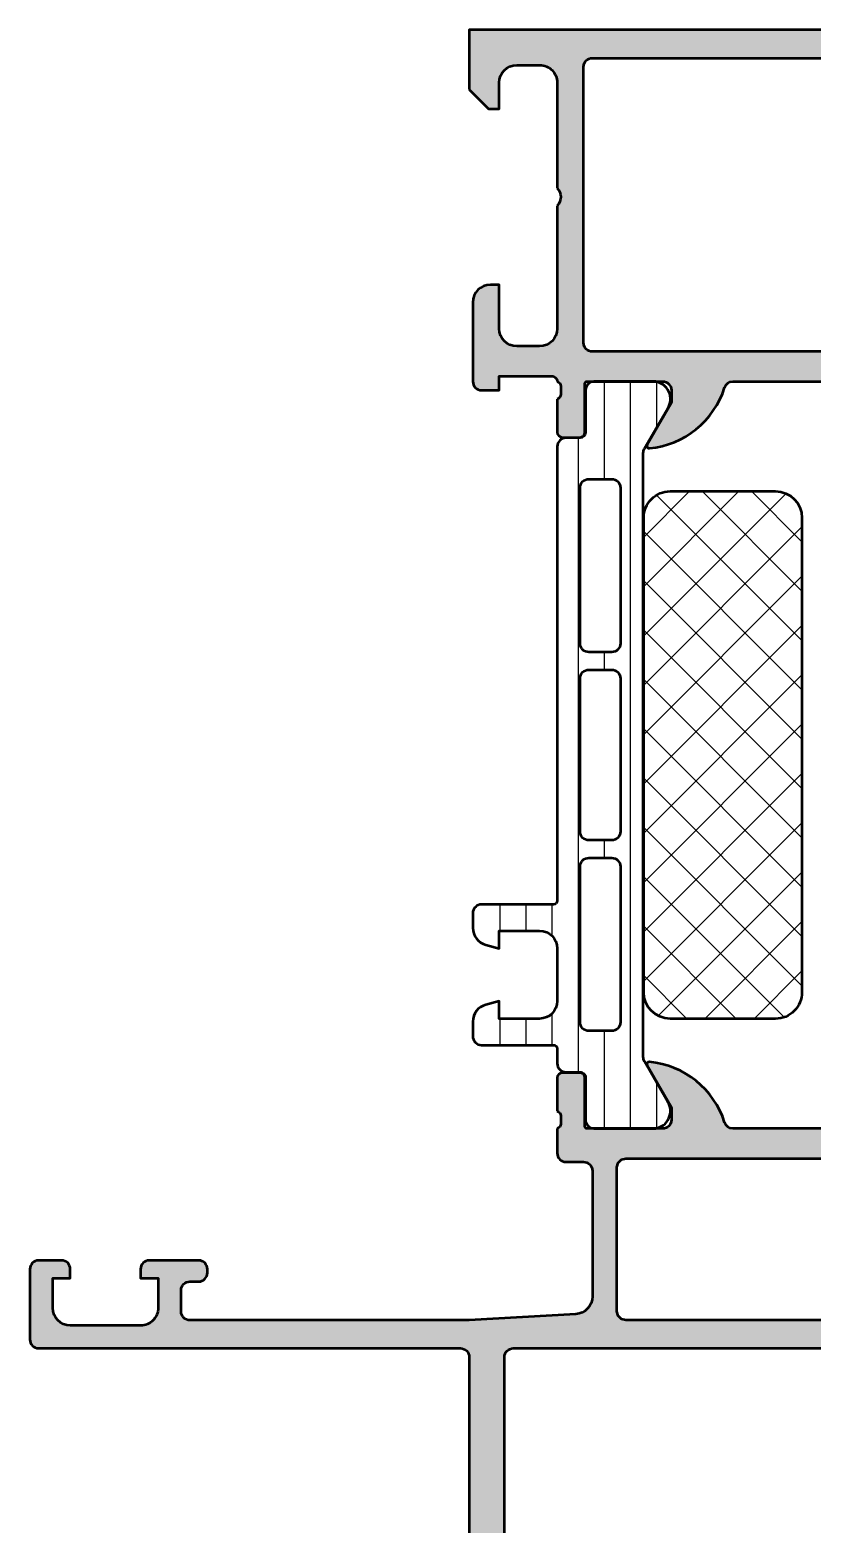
# Model space of a CAD drawing. Extents: x 0 to 104, y -95 to 75.
# Drawn here: x 0 to 44.5, y -10 to 75 of the extents above; entities that cross this region are included whole.
import ezdxf

# ---------------------------------------------------------------- set-up
doc = ezdxf.new("R2010")
doc.units = 0
for name, color, linetype, lineweight in [('0S-Alu contour', 7, 'Continuous', 50), ('0S-Alu hatch', 252, 'Continuous', 25), ('0S-Plastic contour', 254, 'Continuous', 50), ('0S-Plastic hatch', 253, 'Continuous', 25), ('0S-PT contour', 91, 'Continuous', 50), ('0S-PT hatch', 103, 'Continuous', 25)]:
    doc.layers.add(name, color=color, linetype=linetype, lineweight=lineweight)

# ---------------------------------------------------------------- blocks, each defined once
blk = doc.blocks.new('345130__2FAE7C60_FE69_4E2C_9877_56190466D0C9_')
at = {"layer": '0S-Alu hatch'}
h = blk.add_hatch(color=256, dxfattribs=at)
edge = h.paths.add_edge_path()
edge.add_line((25.00000000000001, 71.60000000000001), (26.1, 70.5))
edge.add_line((26.1, 70.5), (26.7, 70.50000000000001))
edge.add_line((26.7, 70.50000000000001), (26.7, 72.00000000000001))
edge.add_ellipse((27.70000000000002, 72), major_axis=(-1.000000000000017, 0), ratio=1, start_angle=270.000000000001, end_angle=360, ccw=False)
edge.add_line((27.7, 73.00000000000001), (29, 73))
edge.add_ellipse((29, 72), major_axis=(-1, 0), ratio=1, start_angle=180, end_angle=270.0000000000004, ccw=False)
edge.add_line((30, 72.00000000000001), (30, 66))
edge.add_ellipse((29.475, 65.5), major_axis=(-0.7250000000000014, 0), ratio=1, start_angle=136.3971810272965, end_angle=223.6028189727035, ccw=False)
edge.add_line((30, 65), (30, 58))
edge.add_ellipse((28.99999999999999, 58), major_axis=(-1.000000000000003, 0), ratio=1, start_angle=90.00000000000023, end_angle=180, ccw=False)
edge.add_line((29, 56.99999999999999), (27.7, 56.99999999999999))
edge.add_ellipse((27.7, 57.99999999999999), major_axis=(-1, 0), ratio=1, start_angle=0, end_angle=89.9999999999996, ccw=False)
edge.add_line((26.7, 57.99999999999999), (26.7, 60.5))
edge.add_line((26.7, 60.5), (26.2, 60.5))
edge.add_arc((26.2, 59.5), 1, 90, 180)
edge.add_line((25.2, 59.5), (25.2, 54.99999999999995))
edge.add_arc((25.69999999999998, 54.99999999999996), 0.4999999999999823, 180, 270.0000000000025)
edge.add_line((25.7, 54.49999999999997), (26.7, 54.5))
edge.add_line((26.7, 54.5), (26.69999999999998, 55.30000000000001))
edge.add_line((26.69999999999998, 55.30000000000001), (29.69999999999998, 55.29999999999998))
edge.add_ellipse((29.69999999999999, 55), major_axis=(-0.2999999999999829, 0), ratio=1, start_angle=180, end_angle=270.0000000000007, ccw=False)
edge.add_ellipse((29.92116355345694, 54.73247940800685), major_axis=(-0.2788950563274519, 0), ratio=1, start_angle=178.8354106259004, end_angle=253.5801235805112, ccw=False)
edge.add_line((30.200001, 54.72681100000848), (30.200001, 54.27321700000849))
edge.add_ellipse((29.92113290435682, 54.26755634053144), major_axis=(-0.2789255417371575, 0), ratio=1, start_angle=106.4245945553563, end_angle=181.1628700728853, ccw=False)
edge.add_line((30, 54.00001300000849), (30, 52.12000199999998))
edge.add_arc((30.3, 52.12000199999997), 0.3000000000000007, 180, 269.9999999999986)
edge.add_line((30.29999999999999, 51.82000199999997), (31.27997431904278, 51.82000199999997))
edge.add_arc((31.27997431904279, 52.12000199999998), 0.3000000000000043, 269.9999999999986, 360)
edge.add_line((31.57997431904279, 52.12000199999998), (31.57997431904278, 54.87999999999997))
edge.add_ellipse((31.69997431904278, 54.87999999999996), major_axis=(-0.1199999999999974, 0), ratio=1, start_angle=270.00000000000676, end_angle=360, ccw=False)
edge.add_line((31.69997431904277, 54.99999999999996), (36.00000000000001, 54.99999999999996))
edge.add_ellipse((36.00000000000001, 54.49999999999997), major_axis=(-0.4999999999999929, 0), ratio=1, start_angle=180, end_angle=270, ccw=False)
edge.add_line((36.50000000000001, 54.49999999999997), (36.50000000000002, 53.79999999999995))
edge.add_line((36.50000000000002, 53.79999999999995), (35.11850454237765, 51.40717967697241))
edge.add_arc((35.23811978464832, 51.33811978464827), 0.1381197846483018, 150.0000000000017, 275.6225775507922)
edge.add_arc((34.76177675882623, 56.17660886184786), 5.0000000000001, 275.6225775507933, 342.2515836439296)
edge.add_ellipse((40.00000000000004, 54.50000000000006), major_axis=(-0.4999999999999076, 0), ratio=1, start_angle=270, end_angle=342.25158364393315, ccw=False)
edge.add_line((40.00000000000004, 54.99999999999997), (63.99999999999998, 54.99999999999996))
edge.add_ellipse((63.99999999999993, 54.50000000000002), major_axis=(-0.4999999999999361, 0), ratio=1, start_angle=197.7484163560607, end_angle=269.9999999999943, ccw=False)
edge.add_arc((69.23822324117373, 56.17660886184781), 5.000000000000039, 197.7484163560708, 264.3774224492071)
edge.add_arc((68.76188021535168, 51.33811978464827), 0.1381197846482956, 264.3774224492049, 389.9999999999957)
edge.add_line((68.88149545762235, 51.4071796769724), (67.49999999999997, 53.79999999999995))
edge.add_line((67.49999999999997, 53.79999999999995), (67.49999999999999, 54.49999999999995))
edge.add_ellipse((67.99999999999996, 54.49999999999999), major_axis=(-0.4999999999999716, 0), ratio=1, start_angle=269.9999999999984, end_angle=360, ccw=False)
edge.add_line((67.99999999999997, 54.99999999999996), (72.3000256809572, 54.99999999999996))
edge.add_ellipse((72.30002568095722, 54.87999999999998), major_axis=(-0.1199999999999761, 0), ratio=1, start_angle=180, end_angle=270.00000000000676, ccw=False)
edge.add_line((72.4200256809572, 54.87999999999996), (72.4200256809572, 52.12000199999997))
edge.add_arc((72.7200256809572, 52.12000199999997), 0.3000000000000043, 180, 270)
edge.add_line((72.7200256809572, 51.82000199999997), (73.69999999999999, 51.82000199999997))
edge.add_arc((73.69999999999999, 52.12000199999997), 0.3000000000000025, 270, 360)
edge.add_line((73.99999999999999, 52.12000199999997), (73.99999999999999, 54.00001300000848))
edge.add_ellipse((74.0788670956432, 54.26755634053145), major_axis=(-0.2789255417371992, 0), ratio=1, start_angle=-1.1628700728805939, end_angle=73.5754054446374, ccw=False)
edge.add_line((73.79999899999999, 54.27321700000849), (73.79999899999999, 54.72681100000848))
edge.add_ellipse((74.07883644654304, 54.73247940800685), major_axis=(-0.2788950563274377, 0), ratio=1, start_angle=-73.58012358050348, end_angle=1.1645893740957263, ccw=False)
edge.add_ellipse((74.29999999999998, 54.99999999999996), major_axis=(-0.3000000000000114, 0), ratio=1, start_angle=270, end_angle=360, ccw=False)
edge.add_line((74.29999999999998, 55.29999999999998), (77.30000000000001, 55.3))
edge.add_line((77.30000000000001, 55.3), (77.30000000000001, 54.49999999999999))
edge.add_line((77.30000000000001, 54.49999999999999), (78.3, 54.49999999999996))
edge.add_arc((78.30000000000001, 54.99999999999995), 0.4999999999999892, 269.9999999999984, 360)
edge.add_line((78.79999999999998, 54.99999999999995), (78.79999999999998, 59.49999999999999))
edge.add_arc((77.8, 59.49999999999999), 1.000000000000003, 0, 90)
edge.add_line((77.8, 60.5), (77.3, 60.5))
edge.add_line((77.3, 60.5), (77.3, 57.99999999999998))
edge.add_ellipse((76.30000000000001, 57.99999999999998), major_axis=(-0.9999999999999857, 0), ratio=1, start_angle=90, end_angle=180, ccw=False)
edge.add_line((76.29999999999998, 56.99999999999999), (75, 56.99999999999999))
edge.add_ellipse((75, 58), major_axis=(-1.000000000000007, 0), ratio=1, start_angle=0, end_angle=90, ccw=False)
edge.add_line((74, 58), (74, 65))
edge.add_ellipse((74.52499999999999, 65.5), major_axis=(-0.7249999999999939, 0), ratio=1, start_angle=-43.602818972704085, end_angle=43.602818972704085, ccw=False)
edge.add_line((74, 66), (74, 72))
edge.add_ellipse((74.99999999999999, 72.00000000000001), major_axis=(-0.9999999999999857, 0), ratio=1, start_angle=269.9999999999992, end_angle=360, ccw=False)
edge.add_line((75, 73), (76.29999999999998, 73))
edge.add_ellipse((76.30000000000001, 72.00000000000001), major_axis=(-0.9999999999999857, 0), ratio=1, start_angle=180, end_angle=270.0000000000008, ccw=False)
edge.add_line((77.3, 72), (77.3, 70.5))
edge.add_line((77.3, 70.5), (77.9, 70.5))
edge.add_line((77.9, 70.5), (79, 71.60000000000001))
edge.add_line((79, 71.60000000000001), (79, 75))
edge.add_line((79, 75), (25, 75))
edge.add_line((25, 75), (25.00000000000001, 71.60000000000001))
edge = h.paths.add_edge_path()
edge.add_ellipse((32.00001799965667, 72.89972055052948), major_axis=(-0.500002740875123, 0), ratio=1, start_angle=270.0003140785705, end_angle=359.99968592151924, ccw=False)
edge.add_line((32.00001525878906, 73.3997232913971), (71.99985790252686, 73.3997232913971))
edge.add_ellipse((71.99985516165924, 72.89972055052948), major_axis=(-0.5000027408751199, 0), ratio=1, start_angle=180.0003140784808, end_angle=269.99968592142864, ccw=False)
edge.add_line((72.49985790252686, 72.8997232913971), (72.49985790252686, 57.1997261047371))
edge.add_ellipse((71.99985516165924, 57.19972884560394), major_axis=(-0.5000027408751199, 0), ratio=1, start_angle=90.00031407857142, end_angle=179.9996859215194, ccw=False)
edge.add_line((71.99985790252686, 56.69972610473632), (32.00001525878906, 56.69972610473632))
edge.add_ellipse((32.00001799965667, 57.19972884560394), major_axis=(-0.5000027408751199, 0), ratio=1, start_angle=0.00031407848081244083, end_angle=89.99968592142937, ccw=False)
edge.add_line((31.50001525878906, 57.19972610473632), (31.50001525878906, 72.89972329139628))
at = {"layer": '0S-Alu contour', "color": 7}
for points in [[(77.3, 72), (77.3, 70.5), (77.9, 70.5), (79, 71.60000000000001), (79, 75), (25, 75), (25.00000000000001, 71.60000000000001)], [(32.00001525878906, 73.3997232913971), (71.99985790252686, 73.3997232913971)], [(27.7, 73.00000000000001), (29, 73)], [(31.50001525878906, 57.19972610473632), (31.50001525878906, 72.89972329139628)], [(72.49985790252686, 72.8997232913971), (72.49985790252686, 57.1997261047371)], [(75, 73), (76.29999999999998, 73)], [(25.00000000000001, 71.60000000000001), (26.1, 70.5), (26.7, 70.50000000000001), (26.7, 72.00000000000001)], [(30, 72.00000000000001), (30, 66)], [(74, 66), (74, 72)], [(30, 65), (30, 58)], [(74, 58), (74, 65)], [(26.7, 57.99999999999999), (26.7, 60.5), (26.2, 60.5)], [(77.8, 60.5), (77.3, 60.5), (77.3, 57.99999999999998)], [(25.2, 59.5), (25.2, 54.99999999999995)], [(78.79999999999998, 54.99999999999995), (78.79999999999998, 59.49999999999999)], [(29, 56.99999999999999), (27.7, 56.99999999999999)], [(76.29999999999998, 56.99999999999999), (75, 56.99999999999999)], [(71.99985790252686, 56.69972610473632), (32.00001525878906, 56.69972610473632)], [(25.7, 54.49999999999997), (26.7, 54.5), (26.69999999999998, 55.30000000000001), (29.69999999999998, 55.29999999999998)], [(74.29999999999998, 55.29999999999998), (77.30000000000001, 55.3), (77.30000000000001, 54.49999999999999), (78.3, 54.49999999999996)], [(30.200001, 54.72681100000848), (30.200001, 54.27321700000849)], [(31.57997431904279, 52.12000199999998), (31.57997431904278, 54.87999999999997)], [(31.69997431904277, 54.99999999999996), (36.00000000000001, 54.99999999999996)], [(36.50000000000001, 54.49999999999997), (36.50000000000002, 53.79999999999995), (35.11850454237765, 51.40717967697241)], [(40.00000000000004, 54.99999999999997), (63.99999999999998, 54.99999999999996)], [(68.88149545762235, 51.4071796769724), (67.49999999999997, 53.79999999999995), (67.49999999999999, 54.49999999999995)], [(67.99999999999997, 54.99999999999996), (72.3000256809572, 54.99999999999996)], [(72.4200256809572, 54.87999999999996), (72.4200256809572, 52.12000199999997)], [(73.79999899999999, 54.27321700000849), (73.79999899999999, 54.72681100000848)], [(30, 54.00001300000849), (30, 52.12000199999998)], [(73.99999999999999, 52.12000199999997), (73.99999999999999, 54.00001300000848)], [(30.29999999999999, 51.82000199999997), (31.27997431904278, 51.82000199999997)], [(72.7200256809572, 51.82000199999997), (73.69999999999999, 51.82000199999997)]]:
    blk.add_lwpolyline(points, dxfattribs=at)
at = {"layer": '0S-Alu contour', "color": 7, "extrusion": (0, 0, -1)}
for centre, radius, start, end in [((-32.00001799965667, 72.89972055052948), 0.500002740875123, 0.0003140784807261, 89.99968592142947), ((-71.99985516165924, 72.89972055052948), 0.5000027408751199, 90.00031407857134, 179.9996859215192), ((-27.70000000000002, 72), 1.000000000000017, 0, 89.99999999999898), ((-29, 72), 1, 89.99999999999959, 180), ((-74.99999999999999, 72.00000000000001), 0.9999999999999857, 0, 90.00000000000081), ((-76.30000000000001, 72.00000000000001), 0.9999999999999857, 89.9999999999992, 180), ((-29.475, 65.5), 0.7250000000000015, 136.3971810272965, 223.6028189727035), ((-74.52499999999999, 65.5), 0.7249999999999939, 316.3971810272959, 43.6028189727041), ((-27.7, 57.99999999999999), 1, 270.0000000000004, 0), ((-28.99999999999999, 58), 1.000000000000003, 180, 269.9999999999998), ((-75, 58), 1.000000000000007, 270, 0), ((-76.30000000000001, 57.99999999999998), 0.9999999999999857, 180, 270), ((-32.00001799965667, 57.19972884560394), 0.5000027408751199, 270.0003140785706, 359.9996859215192), ((-71.99985516165924, 57.19972884560394), 0.5000027408751199, 180.0003140784807, 269.9996859214286), ((-29.69999999999999, 55), 0.2999999999999829, 89.99999999999935, 180), ((-74.29999999999998, 54.99999999999996), 0.3000000000000114, 0, 90), ((-29.92116355345694, 54.73247940800685), 0.2788950563274519, 106.4198764194888, 181.1645893740997), ((-31.69997431904278, 54.87999999999996), 0.1199999999999974, 0, 89.99999999999324), ((-36.00000000000001, 54.49999999999997), 0.4999999999999929, 90, 180), ((-40.00000000000004, 54.50000000000006), 0.4999999999999076, 17.74841635606684, 90), ((-63.99999999999993, 54.50000000000002), 0.4999999999999361, 90.0000000000057, 162.2515836439393), ((-67.99999999999996, 54.49999999999999), 0.4999999999999716, 0, 90.0000000000016), ((-72.30002568095722, 54.87999999999998), 0.1199999999999761, 89.99999999999324, 180), ((-74.07883644654304, 54.73247940800685), 0.2788950563274377, 358.8354106259043, 73.58012358050365), ((-29.92113290435682, 54.26755634053144), 0.2789255417371575, 178.8371299271147, 253.5754054446437), ((-74.0788670956432, 54.26755634053145), 0.2789255417371992, 286.4245945553626, 1.162870072880582)]:
    blk.add_arc(centre, radius, start, end, dxfattribs=at)
at = {"layer": '0S-Alu contour', "color": 7}
for centre, radius, start, end in [((26.2, 59.5), 1, 90, 180), ((77.8, 59.49999999999999), 1.000000000000003, 0, 90), ((25.69999999999998, 54.99999999999996), 0.4999999999999823, 180, 270.0000000000025), ((34.76177675882623, 56.17660886184786), 5.0000000000001, 275.6225775507933, 342.2515836439296), ((69.23822324117373, 56.17660886184781), 5.000000000000039, 197.7484163560708, 264.3774224492071), ((78.30000000000001, 54.99999999999995), 0.4999999999999892, 269.9999999999984, 0), ((30.3, 52.12000199999997), 0.3000000000000007, 180, 269.9999999999986), ((31.27997431904279, 52.12000199999998), 0.3000000000000043, 269.9999999999986, 0), ((72.7200256809572, 52.12000199999997), 0.3000000000000043, 180, 270), ((73.69999999999999, 52.12000199999997), 0.3000000000000025, 270, 0), ((35.23811978464832, 51.33811978464827), 0.1381197846483018, 150.0000000000017, 275.6225775507922), ((68.76188021535168, 51.33811978464827), 0.1381197846482956, 264.3774224492049, 29.99999999999571)]:
    blk.add_arc(centre, radius, start, end, dxfattribs=at)
blk = doc.blocks.new('284033__1461C07E_2DC8_4682_B634_EB582FDB44E8___685D07D1_D060_454F_8781_3D79BD33EF4D_')
at = {"layer": '0S-Plastic hatch'}
h = blk.add_hatch(dxfattribs=at)
h.set_pattern_fill('ANSI31', color=256, scale=0.4680000000000001, angle=45, style=0)
h.set_pattern_definition([(90, (0, 0), (-1.4859, 0), [])])
edge = h.paths.add_edge_path()
edge.add_line((30.00000363938314, 51.29262339778484), (29.99998071782514, 25.45125658823265))
edge.add_ellipse((29.7958418522031, 25.45537538707201), major_axis=(-0.2041804127758874, 0), ratio=1, start_angle=90.48506106572148, end_angle=178.8441310561804, ccw=False)
edge.add_line((29.79757040509838, 25.25120229122876), (25.69757040511009, 25.25120229122876))
edge.add_arc((25.69757040511009, 24.75120229122881), 0.4999999999999467, 90, 180)
edge.add_line((25.19757040511014, 24.75120229122881), (25.19757040511015, 23.92045306784114))
edge.add_arc((26.19757040511022, 23.92045306784117), 1.000000000000066, 180, 254.9999999989172)
edge.add_line((25.93875135998942, 22.95452724155692), (26.69757040511009, 22.75120229122875))
edge.add_line((26.69757040511009, 22.75120229122875), (26.69757040511008, 23.75120229122876))
edge.add_line((26.69757040511008, 23.75120229122876), (28.9975704050985, 23.75120229122875))
edge.add_ellipse((28.99586137125743, 22.74707631855116), major_axis=(-1.004127427074065, 0), ratio=1, start_angle=180.229859678484, end_angle=269.90248202491557, ccw=False)
edge.add_line((29.99998071782513, 22.75110467439827), (29.99998071782513, 19.75122632025461))
edge.add_ellipse((28.99586115937724, 19.75532877543038), major_axis=(-1.00412793895801, 0), ratio=1, start_angle=90.09753001532039, end_angle=179.7659122786875, ccw=False)
edge.add_line((28.99757040509844, 18.75120229122875), (26.69757040511009, 18.75120229122875))
edge.add_line((26.69757040511009, 18.75120229122875), (26.69757040510998, 19.75120229122869))
edge.add_line((26.69757040510998, 19.75120229122869), (25.93875135998941, 19.54787734087044))
edge.add_arc((26.19757040511001, 18.58195151458678), 0.9999999999994578, 105.0000000010805, 180)
edge.add_line((25.19757040511055, 18.58195151458678), (25.19757040511009, 17.75120229122874))
edge.add_arc((25.69757040511009, 17.75120229122875), 0.5000000000000027, 180, 270.0000000000004)
edge.add_line((25.6975704051101, 17.25120229122875), (29.79757040509846, 17.25120229122875))
edge.add_ellipse((29.79757040509846, 17.05120229122876), major_axis=(-0.1999999999999851, 0), ratio=1, start_angle=180, end_angle=270.000000000001, ccw=False)
edge.add_line((29.99757040509845, 17.05120229122876), (29.99889095008839, 16.21013004610088))
edge.add_arc((30.49888827075416, 16.21010925689817), 0.4999973210979717, 179.9976177199981, 269.9982316841403)
edge.add_line((30.49887283936986, 15.71011193603833), (31.30920417218476, 15.71008330962012))
edge.add_ellipse((31.30919330595045, 15.41008330981692), major_axis=(-0.2999999999999934, 0), ratio=1, start_angle=179.9979247021016, end_angle=269.9979247021146, ccw=False)
edge.add_line((31.60919330575365, 15.41007244358253), (31.60877442554086, 13.0100740742441))
edge.add_arc((32.10877040255586, 13.0100533243742), 0.4999959774455613, 179.9976222209284, 269.9982271833)
edge.add_line((32.1087549319361, 12.51005734716797), (35.58529642774195, 12.50993069970388))
edge.add_arc((35.44302163082774, 13.4997539283803), 0.9999960709244808, 278.1795327540131, 392.7249408019538)
edge.add_line((36.28429386148652, 14.04035838247478), (34.96590686369947, 16.32406298372988))
edge.add_ellipse((35.39892863534022, 16.57404727380667), major_axis=(-0.5000000000000883, 0), ratio=1, start_angle=-0.002015393048509395, end_angle=29.997921301458007, ccw=False)
edge.add_line((34.89892863564945, 16.57406486142886), (34.90001494808053, 50.92833361702788))
edge.add_ellipse((35.40001494773335, 50.92831498386868), major_axis=(-0.5000000000000164, 0), ratio=1, start_angle=329.99792810276983, end_angle=359.9978647972848, ccw=False)
edge.add_line((34.96701128648134, 51.17833064206307), (36.28556371593775, 53.46193973131244))
edge.add_arc((35.4443306497175, 54.00260512706297), 0.99999607092448, 327.2709086022734, 441.8163166502147)
edge.add_line((35.58667715059927, 54.99241804653367), (32.11013565479345, 54.99254469399776))
edge.add_arc((32.11011490492353, 54.49254871698273), 0.499995977445583, 89.9976222209271, 179.9982271832751)
edge.add_line((31.6101189277173, 54.49256418760271), (31.61036394829812, 52.09256579421701))
edge.add_ellipse((31.3103639484949, 52.09257666045133), major_axis=(-0.3000000000000041, 0), ratio=1, start_angle=89.99792470211662, end_angle=179.9979247021016, ccw=False)
edge.add_line((31.3103530822606, 51.79257666064812), (30.50002174944567, 51.79260528706632))
edge.add_arc((30.50000096024299, 51.29260796640053), 0.4999973210979748, 89.99761772008878, 179.9982316841069)
edge = h.paths.add_edge_path()
edge.add_line((31.29945233795681, 40.10119604587006), (31.29945233795682, 48.95118994235432))
edge.add_ellipse((31.79945234004445, 48.9511899405362), major_axis=(-0.5000000020876287, 0), ratio=1, start_angle=269.9981008973825, end_angle=360, ccw=False)
edge.add_line((31.79946891284127, 49.45118994234917), (33.09946301910917, 49.45118994234917))
edge.add_ellipse((33.0994666584658, 48.95119358170581), major_axis=(-0.4999963606566095, 0), ratio=1, start_angle=179.9995829571355, end_angle=270.00041704258535, ccw=False)
edge.add_line((33.59946301910916, 48.95118994234918), (33.59946301910916, 40.10119604586718))
edge.add_ellipse((33.0994666584659, 40.10119240650811), major_axis=(-0.4999963606565073, 0), ratio=1, start_angle=89.99958295740407, end_angle=180.0004170428646, ccw=False)
edge.add_line((33.09946301910918, 39.60119604586486), (31.79946891279644, 39.60119604586487))
edge.add_ellipse((31.79945234011412, 40.10119604774752), major_axis=(-0.5000000021573054, 0), ratio=1, start_angle=0, end_angle=90.00189908949642, ccw=False)
edge = h.paths.add_edge_path()
edge.add_line((31.2994523379672, 29.40118994305284), (31.29945233796718, 38.10119604656853))
edge.add_ellipse((31.79945233796719, 38.10119604656332), major_axis=(-0.5000000000000071, 0), ratio=1, start_angle=269.99999999880635, end_angle=360, ccw=False)
edge.add_line((31.79945233797761, 38.60119604656333), (33.09946301912994, 38.60119604656332))
edge.add_ellipse((33.09946301911953, 38.1011960465633), major_axis=(-0.5000000000000134, 0), ratio=1, start_angle=180, end_angle=269.999999998808, ccw=False)
edge.add_line((33.59946301911955, 38.10119604656852), (33.59946301911954, 29.40118994304764))
edge.add_ellipse((33.09946301911955, 29.40118994304764), major_axis=(-0.4999999999999929, 0), ratio=1, start_angle=90.0000000000008, end_angle=180, ccw=False)
edge.add_line((33.09946301911955, 28.90118994304764), (31.7994523379672, 28.90118994304764))
edge.add_ellipse((31.7994523379672, 29.40118994304764), major_axis=(-0.4999999999999983, 0), ratio=1, start_angle=0, end_angle=90, ccw=False)
edge = h.paths.add_edge_path()
edge.add_line((33.59946301911954, 27.40118994304764), (33.59946301911954, 18.55121130535756))
edge.add_ellipse((33.09944776033049, 18.55121130535237), major_axis=(-0.5000152587890554, 0), ratio=1, start_angle=89.9999999999992, end_angle=180, ccw=False)
edge.add_line((33.09944776033048, 18.05119604656332), (31.79943707917813, 18.05119604656332))
edge.add_ellipse((31.79943707917813, 18.55118078777424), major_axis=(-0.4999847412109291, 0), ratio=1, start_angle=0, end_angle=90.0000000000004, ccw=False)
edge.add_line((31.2994523379672, 18.55118078777424), (31.2994523379672, 27.40118994305278))
edge.add_ellipse((31.79945234005482, 27.40118994123468), major_axis=(-0.5000000020876199, 0), ratio=1, start_angle=269.9981008973846, end_angle=360, ccw=False)
edge.add_line((31.79946891285162, 27.90118994304764), (33.09946301911954, 27.90118994304764))
edge.add_ellipse((33.09946665847622, 27.40119358240431), major_axis=(-0.4999963606565686, 0), ratio=1, start_angle=179.9995829571355, end_angle=270.00041704259104, ccw=False)
at = {"layer": '0S-Alu contour', "color": 7}
for points in [[(31.79946891284127, 49.45118994234917), (33.09946301910917, 49.45118994234917)], [(31.29945233795681, 40.10119604587006), (31.29945233795682, 48.95118994235432)], [(33.59946301910916, 48.95118994234918), (33.59946301910916, 40.10119604586718)], [(33.09946301910918, 39.60119604586486), (31.79946891279644, 39.60119604586487)], [(31.79945233797761, 38.60119604656333), (33.09946301912994, 38.60119604656332)], [(31.2994523379672, 29.40118994305284), (31.29945233796718, 38.10119604656853)], [(33.59946301911955, 38.10119604656852), (33.59946301911954, 29.40118994304764)], [(33.09946301911955, 28.90118994304764), (31.7994523379672, 28.90118994304764)], [(31.2994523379672, 18.55118078777424), (31.2994523379672, 27.40118994305278)], [(31.79946891285162, 27.90118994304764), (33.09946301911954, 27.90118994304764)], [(33.59946301911954, 27.40118994304764), (33.59946301911954, 18.55121130535756)], [(33.09944776033048, 18.05119604656332), (31.79943707917813, 18.05119604656332)]]:
    blk.add_lwpolyline(points, dxfattribs=at)
at = {"layer": '0S-Alu contour', "color": 7, "extrusion": (0, 0, -1)}
for centre, radius, start, end in [((-31.79945234004445, 48.9511899405362), 0.5000000020876287, 0, 90.00189910261747), ((-33.0994666584658, 48.95119358170581), 0.4999963606566095, 89.99958295741467, 180.0004170428646), ((-31.79945234011412, 40.10119604774752), 0.5000000021573054, 269.9981009105036, 0), ((-33.0994666584659, 40.10119240650811), 0.4999963606565073, 179.9995829571354, 270.0004170425959), ((-31.79945233796719, 38.10119604656332), 0.5000000000000071, 0, 90.00000000119365), ((-33.09946301911953, 38.1011960465633), 0.5000000000000134, 90.00000000119202, 180), ((-31.7994523379672, 29.40118994304764), 0.4999999999999983, 270, 0), ((-33.09946301911955, 29.40118994304764), 0.4999999999999929, 180, 269.9999999999992), ((-31.79945234005482, 27.40118994123468), 0.5000000020876199, 0, 90.00189910261543), ((-33.09946665847622, 27.40119358240431), 0.4999963606565686, 89.99958295740896, 180.0004170428646), ((-31.79943707917813, 18.55118078777424), 0.4999847412109291, 269.9999999999996, 0), ((-33.09944776033049, 18.55121130535237), 0.5000152587890554, 180, 270.0000000000008)]:
    blk.add_arc(centre, radius, start, end, dxfattribs=at)
at = {"layer": '0S-Plastic contour', "color": 7}
for points in [[(31.6101189277173, 54.49256418760271), (31.61036394829812, 52.09256579421701)], [(35.58667715059927, 54.99241804653367), (32.11013565479345, 54.99254469399776)], [(34.96701128648134, 51.17833064206307), (36.28556371593775, 53.46193973131244)], [(30.00000363938314, 51.29262339778484), (29.99998071782514, 25.45125658823265)], [(31.3103530822606, 51.79257666064812), (30.50002174944567, 51.79260528706632)], [(34.89892863564945, 16.57406486142886), (34.90001494808053, 50.92833361702788)], [(25.19757040511014, 24.75120229122881), (25.19757040511015, 23.92045306784114)], [(29.79757040509838, 25.25120229122876), (25.69757040511009, 25.25120229122876)], [(25.93875135998942, 22.95452724155692), (26.69757040511009, 22.75120229122875), (26.69757040511008, 23.75120229122876), (28.9975704050985, 23.75120229122875)], [(29.99998071782513, 22.75110467439827), (29.99998071782513, 19.75122632025461)], [(28.99757040509844, 18.75120229122875), (26.69757040511009, 18.75120229122875), (26.69757040510998, 19.75120229122869), (25.93875135998941, 19.54787734087044)], [(25.19757040511055, 18.58195151458678), (25.19757040511009, 17.75120229122874)], [(25.6975704051101, 17.25120229122875), (29.79757040509846, 17.25120229122875)], [(29.99757040509845, 17.05120229122876), (29.99889095008839, 16.21013004610088)], [(36.28429386148652, 14.04035838247478), (34.96590686369947, 16.32406298372988)], [(30.49887283936986, 15.71011193603833), (31.30920417218476, 15.71008330962012)], [(31.60919330575365, 15.41007244358253), (31.60877442554086, 13.0100740742441)], [(32.1087549319361, 12.51005734716797), (35.58529642774195, 12.50993069970388)]]:
    blk.add_lwpolyline(points, dxfattribs=at)
for centre, radius, start, end in [((32.11011490492353, 54.49254871698273), 0.499995977445583, 89.9976222209271, 179.9982271832751), ((35.4443306497175, 54.00260512706297), 0.99999607092448, 327.2709086022734, 81.81631665021466), ((30.50000096024299, 51.29260796640053), 0.4999973210979748, 89.99761772008878, 179.9982316841069), ((25.69757040511009, 24.75120229122881), 0.4999999999999467, 90, 180), ((26.19757040511022, 23.92045306784117), 1.000000000000066, 180, 254.9999999989172), ((26.19757040511001, 18.58195151458678), 0.9999999999994578, 105.0000000010805, 180), ((25.69757040511009, 17.75120229122875), 0.5000000000000027, 180, 270.0000000000004), ((30.49888827075416, 16.21010925689817), 0.4999973210979717, 179.9976177199981, 269.9982316841403), ((35.44302163082774, 13.4997539283803), 0.9999960709244808, 278.1795327540131, 32.72494080195385), ((32.10877040255586, 13.0100533243742), 0.4999959774455613, 179.9976222209284, 269.9982271833)]:
    blk.add_arc(centre, radius, start, end, dxfattribs=at)
at = {"layer": '0S-Plastic contour', "color": 7, "extrusion": (0, 0, -1)}
for centre, radius, start, end in [((-31.3103639484949, 52.09257666045133), 0.3000000000000041, 180.0020752978985, 270.0020752978834), ((-35.40001494773335, 50.92831498386868), 0.5000000000000164, 0.0021352027151592, 30.00207189723015), ((-29.7958418522031, 25.45537538707201), 0.2041804127758874, 181.1558689438197, 269.5149389342785), ((-28.99586137125743, 22.74707631855116), 1.004127427074065, 90.09751797508441, 179.770140321516), ((-28.99586115937724, 19.75532877543038), 1.00412793895801, 180.2340877213126, 269.9024699846796), ((-29.79757040509846, 17.05120229122876), 0.1999999999999851, 89.99999999999898, 180), ((-35.39892863534022, 16.57404727380667), 0.5000000000000883, 330.002078698542, 0.0020153930485069), ((-31.30919330595045, 15.41008330981692), 0.2999999999999934, 90.00207529788545, 180.0020752978985)]:
    blk.add_arc(centre, radius, start, end, dxfattribs=at)
blk = doc.blocks.new('382400__BE481886_BBC2_4695_A162_7625E70115D2_')
at = {"layer": '0S-PT hatch'}
h = blk.add_hatch(dxfattribs=at)
h.set_pattern_fill('ANSI37', color=256, scale=0.625, angle=90, style=0)
h.set_pattern_definition([(135, (0, 0), (-1.403165018917055, -1.403165018917055), []), (225, (0, 0), (1.403165018917055, -1.403165018917055), [])])
edge = h.paths.add_edge_path()
edge.add_ellipse((42.42476006073865, 47.25119923911583), major_axis=(-1.499999999999992, 0), ratio=1, start_angle=180, end_angle=269.9999999999997, ccw=False)
edge.add_line((43.92476006073865, 47.25119923911583), (43.92476006073866, 20.25119923911583))
edge.add_ellipse((42.42476006073867, 20.2511992391158), major_axis=(-1.499999999999985, 0), ratio=1, start_angle=89.99999999999949, end_angle=180, ccw=False)
edge.add_line((42.42476006073866, 18.7511992391158), (36.42476006073867, 18.75119923911583))
edge.add_ellipse((36.42476006073867, 20.25119923911582), major_axis=(-1.499999999999992, 0), ratio=1, start_angle=0, end_angle=89.99999999999977, ccw=False)
edge.add_line((34.92476006073868, 20.25119923911583), (34.92476006073867, 47.25119923911583))
edge.add_ellipse((36.42476006073866, 47.25119923911583), major_axis=(-1.499999999999992, 0), ratio=1, start_angle=269.9999999999997, end_angle=360, ccw=False)
edge.add_line((36.42476006073867, 48.75119923911583), (42.42476006073866, 48.75119923911583))
at = {"layer": '0S-PT contour', "color": 7}
for points in [[(36.42476006073867, 48.75119923911583), (42.42476006073866, 48.75119923911583)], [(34.92476006073868, 20.25119923911583), (34.92476006073867, 47.25119923911583)], [(43.92476006073865, 47.25119923911583), (43.92476006073866, 20.25119923911583)], [(42.42476006073866, 18.7511992391158), (36.42476006073867, 18.75119923911583)]]:
    blk.add_lwpolyline(points, dxfattribs=at)
at = {"layer": '0S-PT contour', "color": 7, "extrusion": (0, 0, -1)}
for centre, radius, start, end in [((-36.42476006073866, 47.25119923911583), 1.499999999999992, 0, 90.00000000000028), ((-42.42476006073865, 47.25119923911583), 1.499999999999992, 90.00000000000028, 180), ((-36.42476006073867, 20.25119923911582), 1.499999999999992, 270.0000000000002, 0), ((-42.42476006073867, 20.2511992391158), 1.499999999999985, 180, 270.0000000000005)]:
    blk.add_arc(centre, radius, start, end, dxfattribs=at)
blk = doc.blocks.new('346340__169D72F3_B203_4A9A_8AC9_B5A5618185B2_')
at = {"layer": '0S-Alu hatch'}
h = blk.add_hatch(color=256, dxfattribs=at)
edge = h.paths.add_edge_path()
edge.add_line((3.639383138e-06, 4.5), (3.639383138e-06, 0.5))
edge.add_arc((0.500000000026494, 0.4999963606433561), 0.4999963606566011, 179.9995829571354, 270.0004170425872)
edge.add_line((0.500003639383138, 1e-16), (24.49998075119955, 0))
edge.add_ellipse((24.49998075119955, -0.5000000000000013), major_axis=(-0.5000000000000013, 0), ratio=1, start_angle=180, end_angle=270, ccw=False)
edge.add_line((24.99998075119954, -0.5), (24.99998075119954, -93.49999999999999))
edge.add_arc((26.49998109549844, -93.4999996557011), 1.500000344298936, 180.0000131436781, 269.9999868487538)
edge.add_line((26.49998075119955, -95), (77.49998075119954, -95))
edge.add_arc((77.49999964849751, -93.50002652657697), 1.499973473542049, 269.9992781636232, 360.0010132584771)
edge.add_line((78.999973121805, -93.49999999999999), (78.99997312180501, -0.5))
edge.add_ellipse((79.49998893626307, -0.5000158144580675), major_axis=(-0.5000158147081559, 0), ratio=1, start_angle=270.0018121460882, end_angle=359.99818785382087, ccw=False)
edge.add_line((79.49997312180501, -6.3e-15), (103.5000036393831, 0))
edge.add_arc((103.5000072787397, 0.4999963606433747), 0.4999963606566198, 269.9995829574155, 360.0004170428646)
edge.add_line((104.0000036393831, 0.5000000000000001), (104.0000036393831, 4.5))
edge.add_arc((103.5000072787398, 4.50000363935664), 0.4999963606566104, 359.9995829571354, 450.0004170425861)
edge.add_line((103.5000036393831, 5.000000000000005), (102.1999853288362, 5))
edge.add_arc((102.1999650738996, 4.500050770347193), 0.4999492300631112, 89.99767871952724, 180.0058184440998)
edge.add_line((101.7000158464144, 4.5), (101.7000158464144, 4))
edge.add_line((101.7000158464144, 4), (102.7000158464144, 4))
edge.add_line((102.7000158464144, 4), (102.7000158464144, 2.300003051757812))
edge.add_ellipse((101.6999726679148, 2.300046230257373), major_axis=(-1.000043179431718, 0), ratio=1, start_angle=90.00247383897272, end_angle=179.9975261609891, ccw=False)
edge.add_line((101.7000158464144, 1.30000305175781), (97.69998532883626, 1.300003051757812))
edge.add_ellipse((97.6999685967068, 2.299955803026502), major_axis=(-0.9999527514086786, 0), ratio=1, start_angle=-0.002707280691993219, end_angle=90.0009587256992, ccw=False)
edge.add_line((96.7000158464144, 2.300003051757812), (96.7000158464144, 4))
edge.add_line((96.7000158464144, 4), (97.70001584641439, 4))
edge.add_line((97.70001584641439, 4), (97.70001584641439, 4.5))
edge.add_arc((97.19996711064042, 4.499951264226029), 0.5000487381489171, 0.0055841639549441, 89.99441583599489)
edge.add_line((97.20001584641439, 5.000000000000002), (94.39999753586751, 5))
edge.add_arc((94.39998373588281, 4.500013799984698), 0.4999862002057468, 89.99841859459237, 180.0015814054484)
edge.add_line((93.89999753586751, 4.5), (93.89999753586751, 4.300003051757812))
edge.add_arc((94.39998465429136, 4.29999017018166), 0.4999871185897852, 179.9985238419079, 270.0014761579244)
edge.add_line((94.39999753586751, 3.800003051757814), (94.89999753586751, 3.800003051757812))
edge.add_ellipse((94.89999479499996, 3.300000310890252), major_axis=(-0.5000027408750723, 0), ratio=1, start_angle=180.0003140784808, end_angle=269.9996859214352, ccw=False)
edge.add_line((95.39999753586751, 3.300003051757812), (95.39999753586751, 2.099998474121093))
edge.add_ellipse((94.90000117522418, 2.099994834764436), major_axis=(-0.4999963606565819, 0), ratio=1, start_angle=89.99958295741061, end_angle=180.0004170428646, ccw=False)
edge.add_line((94.89999753586751, 1.599998474121095), (79.00000363938314, 1.599998474121093))
edge.add_line((79.00000363938314, 1.599998474121093), (72.94296628586751, 1.946113586425781))
edge.add_ellipse((72.99999431097055, 2.94447682080077), major_axis=(-0.9999906716559124, 0), ratio=1, start_angle=-0.0006706298242988851, end_angle=86.7307306479907, ccw=False)
edge.add_line((72.00000363938314, 2.944488525390625), (72.00000363938314, 10.09999847412109))
edge.add_ellipse((72.50000076675131, 10.1000013467529), major_axis=(-0.4999971273764415, 0), ratio=1, start_angle=-90.0003291812489, end_angle=0.0003291815056059022, ccw=False)
edge.add_line((72.50000363938314, 10.5999984741211), (73.50000363938312, 10.59999847412109))
edge.add_arc((73.50000651201493, 11.09999560148929), 0.4999971273764539, 269.9996708187527, 360.0003291815056)
edge.add_line((74.00000363938314, 11.09999847412109), (74.00000363938314, 12.5))
edge.add_ellipse((74.07884008592606, 12.76752059199319), major_axis=(-0.2788950563274701, 0), ratio=1, start_angle=-1.164589374079128, end_angle=73.580123580536, ccw=False)
edge.add_line((73.80000263938298, 12.77318899999147), (73.80000263938298, 13.22678299999143))
edge.add_ellipse((74.07887073502627, 13.23244365946842), major_axis=(-0.2789255417372701, 0), ratio=1, start_angle=-73.5754054446599, end_angle=1.1628700728737158, ccw=False)
edge.add_line((74.00000363938314, 13.4999869999915), (74.00000363938314, 15.379998))
edge.add_arc((73.70000363938301, 15.37999799999995), 0.300000000000125, 0, 90.00000000001087)
edge.add_line((73.70000363938296, 15.67999800000007), (72.72002932034032, 15.67999799999995))
edge.add_arc((72.72002932034032, 15.379998), 0.2999999999999545, 90, 180)
edge.add_line((72.42002932034036, 15.379998), (72.42002932034036, 12.61986284450358))
edge.add_ellipse((72.30002932034034, 12.61986284450365), major_axis=(-0.1200000000000187, 0), ratio=1, start_angle=89.99990065162399, end_angle=180, ccw=False)
edge.add_line((72.30002911226559, 12.4998628445038), (68.00059491821987, 12.49987029953229))
edge.add_ellipse((68.00059491821993, 13.00030899047846), major_axis=(-0.5004386909461687, 0), ratio=1, start_angle=0, end_angle=89.99999999999352, ccw=False)
edge.add_line((67.50015622727376, 13.00030899047846), (67.50015622727376, 13.70030899047856))
edge.add_line((67.50015622727376, 13.70030899047856), (68.88165168489611, 16.0931293135061))
edge.add_arc((68.76203644262543, 16.16218920583019), 0.1381197846482892, 330.0000000000239, 455.6225775508134)
edge.add_arc((69.2383794684475, 11.32370012863078), 4.999999999999889, 95.6225775507939, 162.25158364393)
edge.add_ellipse((63.99955524861081, 13.00050134695249), major_axis=(-0.5006310121761374, 0), ratio=1, start_angle=89.9999999999967, end_angle=162.2515836439244, ccw=False)
edge.add_line((63.99955524861077, 12.49987033477635), (39.99923952588149, 12.5003166542366))
edge.add_ellipse((39.99923952588147, 12.99967456803592), major_axis=(-0.4993579137993222, 0), ratio=1, start_angle=17.748416356074586, end_angle=90.00000000000239, ccw=False)
edge.add_arc((34.76162781031847, 11.3232614384453), 4.999999999999948, 17.74841635606897, 84.37742244920526)
edge.add_arc((35.23797083614076, 16.16175051564476), 0.1381197846482722, 84.37742244924227, 210.0000000000372)
edge.add_line((35.11835559387016, 16.09269062332054), (36.49985105149252, 13.69987030029301))
edge.add_line((36.49985105149252, 13.69987030029301), (36.49985105149252, 12.99987030029297))
edge.add_ellipse((35.99985105149252, 12.99987030029296), major_axis=(-0.4999999999999929, 0), ratio=1, start_angle=89.9999999999992, end_angle=180, ccw=False)
edge.add_line((35.99985105149251, 12.49987030029297), (31.69997816650046, 12.49986284450381))
edge.add_ellipse((31.69997795842582, 12.61986284450354), major_axis=(-0.1199999999999096, 0), ratio=1, start_angle=0, end_angle=90.00009934832002, ccw=False)
edge.add_line((31.57997795842592, 12.61986284450354), (31.57997795842592, 15.379998))
edge.add_arc((31.27997795842579, 15.37999799999994), 0.300000000000125, 0, 90.00000000001087)
edge.add_line((31.27997795842573, 15.67999800000007), (30.30000363938309, 15.67999800000007))
edge.add_arc((30.30000363938315, 15.37999800000006), 0.3000000000000114, 90.00000000001087, 180)
edge.add_line((30.00000363938314, 15.37999800000006), (30.00000363938314, 13.4999869999915))
edge.add_ellipse((29.92113654373989, 13.23244365946857), major_axis=(-0.278925541737164, 0), ratio=1, start_angle=178.8371299270954, end_angle=253.57540544462842, ccw=False)
edge.add_line((30.20000463938307, 13.22678299999143), (30.20000463938307, 12.77318899999147))
edge.add_ellipse((29.92116719284007, 12.76752059199306), major_axis=(-0.2788950563273854, 0), ratio=1, start_angle=106.41987641950041, end_angle=181.1645893741066, ccw=False)
edge.add_line((30.00000363938314, 12.5), (30.00000363938314, 11.09999847412109))
edge.add_arc((30.50000076675135, 11.0999956014893), 0.4999971273764628, 179.9996708184944, 270.0003291812465)
edge.add_line((30.50000363938314, 10.59999847412109), (31.50000363938314, 10.59999847412109))
edge.add_ellipse((31.50000651201493, 10.10000134675288), major_axis=(-0.4999971273764646, 0), ratio=1, start_angle=179.9996708184945, end_angle=270.00032918124606, ccw=False)
edge.add_line((32.00000363938314, 10.09999847412109), (32.00000363938314, 2.944488525390625))
edge.add_ellipse((31.0000129677957, 2.944476820800792), major_axis=(-0.9999906716559358, 0), ratio=1, start_angle=93.26926935201072, end_angle=180.0006706298244, ccw=False)
edge.add_line((31.05704099289877, 1.946113586425781), (25.00000363938314, 1.599998474121093))
edge.add_line((25.00000363938314, 1.599998474121093), (9.100009742898761, 1.599998474121093))
edge.add_ellipse((9.100006103542121, 2.099994834764452), major_axis=(-0.4999963606566037, 0), ratio=1, start_angle=-0.000417042864683026, end_angle=90.00041704258689, ccw=False)
edge.add_line((8.600009742898761, 2.099998474121093), (8.600009742898761, 3.300003051757812))
edge.add_ellipse((9.100012483766374, 3.300000310890202), major_axis=(-0.5000027408751234, 0), ratio=1, start_angle=270.0003140785709, end_angle=359.99968592151924, ccw=False)
edge.add_line((9.100009742898761, 3.800003051757812), (9.600009742898761, 3.800003051757812))
edge.add_arc((9.600022624474947, 4.299990170181628), 0.499987118589755, 269.9985238420721, 360.0014761580922)
edge.add_line((10.10000974289876, 4.300003051757812), (10.10000974289876, 4.5))
edge.add_arc((9.600023542883463, 4.500013799984699), 0.499986200205745, 359.9984185945515, 450.0015814054076)
edge.add_line((9.600009742898761, 5), (6.799991432351887, 5))
edge.add_arc((6.80004016812588, 4.499951264226007), 0.5000487381489366, 90.00558416400735, 179.994415836045)
edge.add_line((6.299991432351887, 4.5), (6.299991432351887, 4))
edge.add_line((6.299991432351887, 4), (7.299991432351887, 4))
edge.add_line((7.299991432351887, 4), (7.299991432351887, 2.300003051757812))
edge.add_ellipse((6.300038682059533, 2.299955803026453), major_axis=(-0.9999527514086288, 0), ratio=1, start_angle=89.99904127429778, end_angle=180.0027072806921, ccw=False)
edge.add_line((6.300021949930012, 1.300003051757812), (2.299991432351887, 1.300003051757812))
edge.add_ellipse((2.300034610851463, 2.300046230257388), major_axis=(-1.000043179431727, 0), ratio=1, start_angle=0.00247383901108833, end_angle=89.99752616102683, ccw=False)
edge.add_line((1.299991432351887, 2.300003051757812), (1.299991432351887, 4))
edge.add_line((1.299991432351887, 4), (2.299991432351887, 4))
edge.add_line((2.299991432351887, 4), (2.299991432351887, 4.5))
edge.add_arc((1.800042204866697, 4.500050770347224), 0.4999492300630802, 359.9941815559002, 450.0023212804759)
edge.add_line((1.800021949930012, 5), (0.500003639383138, 5))
edge.add_arc((0.5000000000264943, 4.500003639356643), 0.4999963606566015, 89.99958295741283, 180.0004170428646)
h.paths.add_polyline_path([(33.40000516526205, 2.100024744323476), (33.40000516526205, 10.30002169256566), (33.4669607316683, 10.55002169256566), (33.65000516526205, 10.73303560858129), (33.90000516526205, 10.80002169256566), (70.09995633713704, 10.80002169256566), (70.34995633713704, 10.73303560858129), (70.53300077073085, 10.55002169256566), (70.59995633713704, 10.30002169256566), (70.59995633713704, 2.100024744323476), (70.53300077073085, 1.850024744323476), (70.34995633713704, 1.667010828307851), (70.09995633713704, 1.600024744323476), (33.90000516526205, 1.600024744323476), (33.65000516526205, 1.667010828307851), (33.4669607316683, 1.850024744323476)])
edge = h.paths.add_edge_path()
edge.add_line((27.0005641151525, -88.4001969240111), (27.0005641151525, -0.5001968942098216))
edge.add_ellipse((27.50057484015688, -0.5002076490161367), major_axis=(-0.5000107251200391, 0), ratio=1, start_angle=270.00122896861046, end_angle=359.99876761655685, ccw=False)
edge.add_line((27.5005641151525, -0.0001969240111208), (76.50056411515205, -0.0001969240111244))
edge.add_ellipse((76.50052212303467, -0.5002389161298632), major_axis=(-0.5000419938819287, 0), ratio=1, start_angle=180.0048115382487, end_angle=269.9951884619079, ccw=False)
edge.add_line((77.0005641151534, -0.5001969240113482), (77.00056411515386, -88.40019692400973))
edge.add_ellipse((76.50054830069455, -88.40018110955178), major_axis=(-0.5000158147094064, 0), ratio=1, start_angle=90.00181214607511, end_angle=179.9981878538209, ccw=False)
edge.add_line((76.5005641151525, -88.90019692401108), (27.5005641151525, -88.90019692401108))
edge.add_ellipse((27.50055379477204, -88.40020724439157), major_axis=(-0.4999896797260475, 0), ratio=1, start_angle=-0.001182652789623262, end_angle=90.00118265289791, ccw=False)
at = {"layer": '0S-Alu contour', "color": 7}
for points in [[(30.00000363938314, 15.37999800000006), (30.00000363938314, 13.4999869999915)], [(31.27997795842573, 15.67999800000007), (30.30000363938309, 15.67999800000007)], [(31.57997795842592, 12.61986284450354), (31.57997795842592, 15.379998)], [(35.11835559387016, 16.09269062332054), (36.49985105149252, 13.69987030029301), (36.49985105149252, 12.99987030029297)], [(30.20000463938307, 13.22678299999143), (30.20000463938307, 12.77318899999147)], [(30.00000363938314, 12.5), (30.00000363938314, 11.09999847412109)], [(35.99985105149251, 12.49987030029297), (31.69997816650046, 12.49986284450381)], [(63.99955524861077, 12.49987033477635), (39.99923952588149, 12.5003166542366)], [(30.50000363938314, 10.59999847412109), (31.50000363938314, 10.59999847412109)], [(33.40000516526205, 2.100024744323476), (33.40000516526205, 10.30002169256566), (33.4669607316683, 10.55002169256566), (33.65000516526205, 10.73303560858129), (33.90000516526205, 10.80002169256566), (70.09995633713704, 10.80002169256566), (70.34995633713704, 10.73303560858129), (70.53300077073085, 10.55002169256566), (70.59995633713704, 10.30002169256566), (70.59995633713704, 2.100024744323476), (70.53300077073085, 1.850024744323476), (70.34995633713704, 1.667010828307851), (70.09995633713704, 1.600024744323476), (33.90000516526205, 1.600024744323476), (33.65000516526205, 1.667010828307851), (33.4669607316683, 1.850024744323476), (33.40000516526205, 2.100024744323476)], [(32.00000363938314, 10.09999847412109), (32.00000363938314, 2.944488525390625)], [(3.639383138e-06, 4.5), (3.639383138e-06, 0.5)], [(1.800021949930012, 5), (0.500003639383138, 5)], [(1.299991432351887, 2.300003051757812), (1.299991432351887, 4), (2.299991432351887, 4), (2.299991432351887, 4.5)], [(6.299991432351887, 4.5), (6.299991432351887, 4), (7.299991432351887, 4), (7.299991432351887, 2.300003051757812)], [(9.600009742898761, 5), (6.799991432351887, 5)], [(10.10000974289876, 4.300003051757812), (10.10000974289876, 4.5)], [(9.100009742898761, 3.800003051757812), (9.600009742898761, 3.800003051757812)], [(8.600009742898761, 2.099998474121093), (8.600009742898761, 3.300003051757812)], [(31.05704099289877, 1.946113586425781), (25.00000363938314, 1.599998474121093), (9.100009742898761, 1.599998474121093)], [(6.300021949930012, 1.300003051757812), (2.299991432351887, 1.300003051757812)], [(0.500003639383138, 1e-16), (24.49998075119955, 0)], [(24.99998075119954, -0.5), (24.99998075119954, -93.49999999999999)], [(27.0005641151525, -88.4001969240111), (27.0005641151525, -0.5001968942098216)], [(27.5005641151525, -0.0001969240111208), (76.50056411515205, -0.0001969240111244)]]:
    blk.add_lwpolyline(points, dxfattribs=at)
for centre, radius, start, end in [((35.23797083614076, 16.16175051564476), 0.1381197846482722, 84.37742244924227, 210.0000000000372), ((34.76162781031847, 11.3232614384453), 4.999999999999948, 17.74841635606897, 84.37742244920526), ((30.30000363938315, 15.37999800000006), 0.3000000000000114, 90.00000000001087, 180), ((31.27997795842579, 15.37999799999994), 0.300000000000125, 0, 90.00000000001087), ((30.50000076675135, 11.0999956014893), 0.4999971273764628, 179.9996708184944, 270.0003291812465), ((0.5000000000264943, 4.500003639356643), 0.4999963606566015, 89.99958295741283, 180.0004170428646), ((1.800042204866697, 4.500050770347224), 0.4999492300630802, 359.9941815559002, 90.00232128047583), ((6.80004016812588, 4.499951264226007), 0.5000487381489366, 90.00558416400735, 179.994415836045), ((9.600023542883463, 4.500013799984699), 0.499986200205745, 359.9984185945515, 90.00158140540763), ((9.600022624474947, 4.299990170181628), 0.499987118589755, 269.9985238420721, 0.0014761580921441), ((0.500000000026494, 0.4999963606433561), 0.4999963606566011, 179.9995829571354, 270.0004170425872)]:
    blk.add_arc(centre, radius, start, end, dxfattribs=at)
at = {"layer": '0S-Alu contour', "color": 7, "extrusion": (0, 0, -1)}
for centre, radius, start, end in [((-29.92113654373989, 13.23244365946857), 0.278925541737164, 106.4245945553716, 181.1628700729047), ((-29.92116719284007, 12.76752059199306), 0.2788950563273854, 178.8354106258934, 253.5801235804996), ((-35.99985105149252, 12.99987030029296), 0.4999999999999929, 180, 270.0000000000008), ((-39.99923952588147, 12.99967456803592), 0.4993579137993223, 269.9999999999976, 342.2515836439254), ((-31.69997795842582, 12.61986284450354), 0.1199999999999096, 269.99990065168, 0), ((-31.50000651201493, 10.10000134675288), 0.4999971273764646, 89.99967081875396, 180.0003291815056), ((-9.100012483766374, 3.300000310890202), 0.5000027408751234, 0.0003140784807261, 89.99968592142906), ((-31.0000129677957, 2.944476820800792), 0.999990671655936, 179.9993293701756, 266.7307306479893), ((-2.300034610851463, 2.300046230257388), 1.000043179431727, 270.0024738389732, 359.9975261609889), ((-6.300038682059533, 2.299955803026453), 0.9999527514086288, 179.9972927193079, 270.0009587257022), ((-9.100006103542121, 2.099994834764452), 0.4999963606566037, 269.9995829574131, 0.0004170428646345), ((-24.49998075119955, -0.5000000000000013), 0.5000000000000013, 90, 180), ((-27.50057484015688, -0.5002076490161367), 0.5000107251200391, 0.0012323834431625, 89.99877103138954)]:
    blk.add_arc(centre, radius, start, end, dxfattribs=at)
blk = doc.blocks.new('382400__0BC09196_E140_4BA0_BB5A_94B67A076476_')
at = {"layer": '0S-Alu contour', "color": 7}
for name in ['345130__2FAE7C60_FE69_4E2C_9877_56190466D0C9_', '346340__169D72F3_B203_4A9A_8AC9_B5A5618185B2_']:
    blk.add_blockref(name, (0, 0), dxfattribs=at)
at = {"layer": '0S-Plastic contour', "color": 7}
blk.add_blockref('284033__1461C07E_2DC8_4682_B634_EB582FDB44E8___685D07D1_D060_454F_8781_3D79BD33EF4D_', (0, 0), dxfattribs=at)
at = {"layer": '0S-PT contour', "color": 7}
blk.add_blockref('382400__BE481886_BBC2_4695_A162_7625E70115D2_', (0, 0), dxfattribs=at)

msp = doc.modelspace()

# ---------------------------------------------------------------- block references
at = {"layer": '0S-Alu contour', "color": 7}
msp.add_blockref('382400__0BC09196_E140_4BA0_BB5A_94B67A076476_', (0, 0), dxfattribs=at)

doc.saveas('drawing.dxf')
